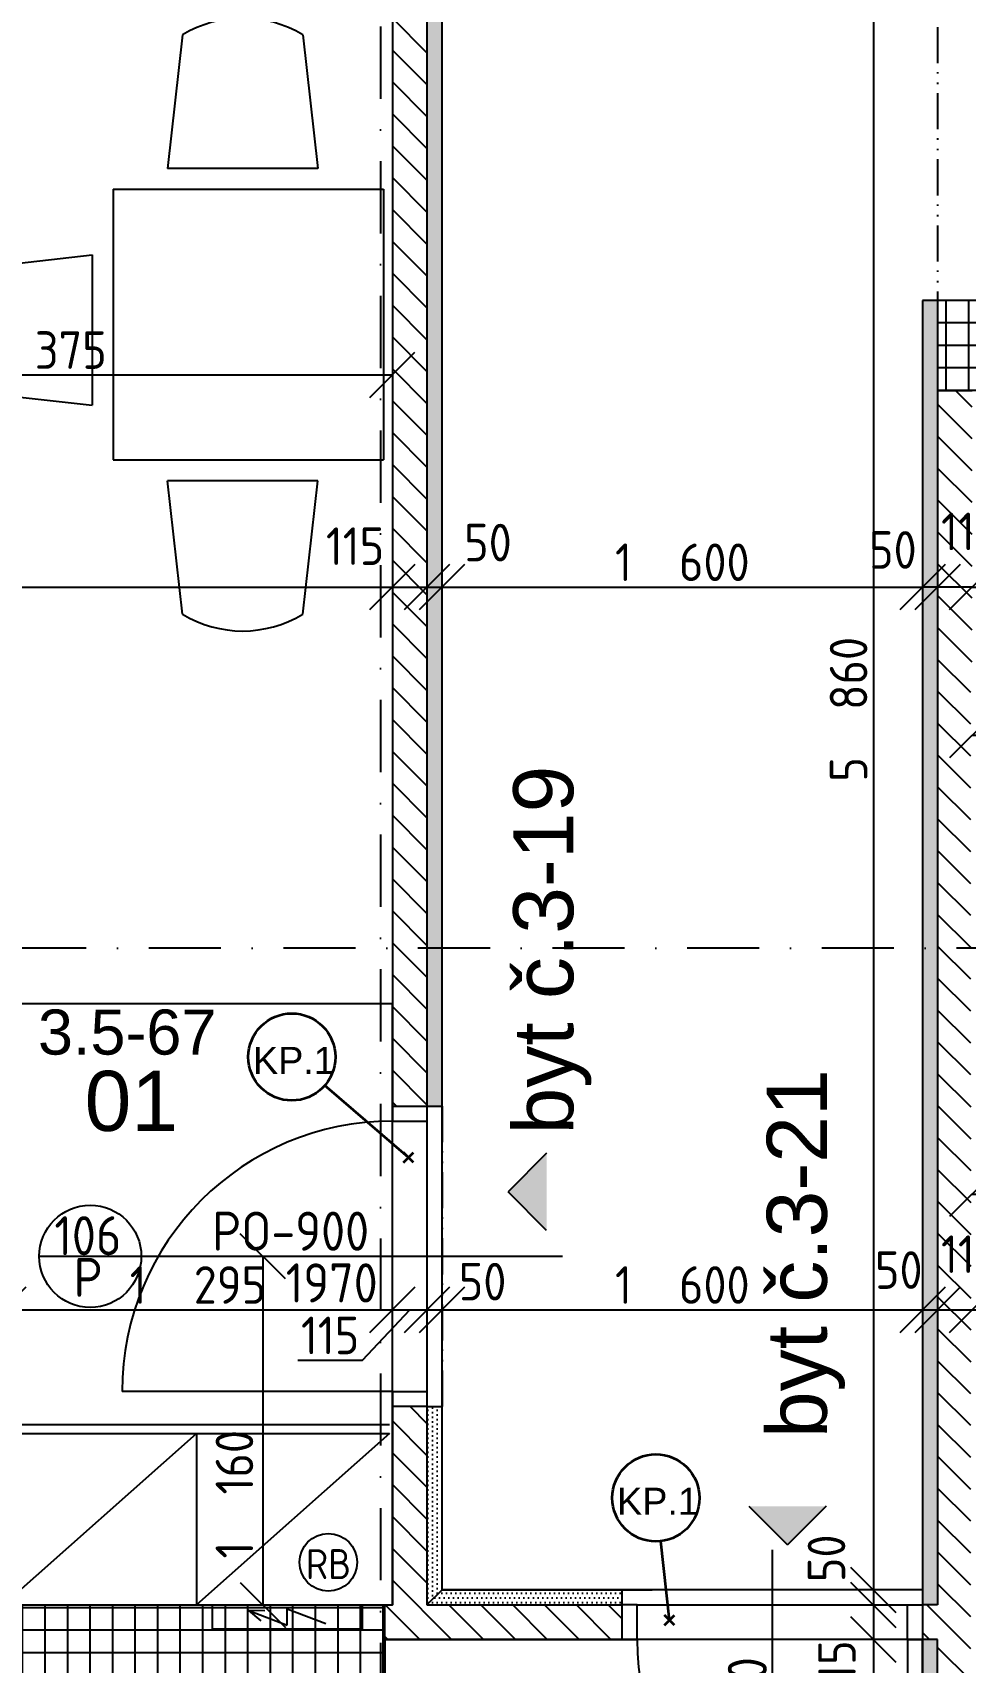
# Model space of a CAD drawing. Extents: x 4511820 to 5180432, y -1526536 to -944957.
# Drawn here: x 5146309 to 5149415, y -1121355 to -1115933 of the extents above; entities that cross this region are included whole.
import ezdxf

# ---------------------------------------------------------------- set-up
doc = ezdxf.new("R2010")
doc.units = 0
doc.header["$MEASUREMENT"] = 0
doc.linetypes.add('ACAD_ISO12W100', pattern=[22, 12, -3, 0.5, -3, 0.5, -3])
doc.linetypes.add('BODKOCIARKOVANA_3', pattern=[5.6, 3, -1.3, 0, -1.3])
doc.layers.get('0').update_dxf_attribs({"linetype": 'CONTINUOUS'})
doc.layers.get('Defpoints').update_dxf_attribs({"color": 61, "linetype": 'CONTINUOUS'})
for name, color, linetype in [('DVERE', 45, 'CONTINUOUS'), ('KÓTY', 4, 'CONTINUOUS'), ('MÚRY', 1, 'CONTINUOUS'), ('osi', 253, 'CONTINUOUS'), ('Plochy', 41, 'CONTINUOUS'), ('POPIS', 7, 'CONTINUOUS'), ('TENKÁ', 7, 'CONTINUOUS'), ('ZARIADENIE', 47, 'CONTINUOUS'), ('ZZ-elektro', 221, 'CONTINUOUS'), ('ŠRAFY', 82, 'CONTINUOUS')]:
    doc.layers.add(name, color=color, linetype=linetype)
doc.layers.add('preklady', color=74, linetype='CONTINUOUS', lineweight=35)
doc.styles.add('ARIAL', font='arial.ttf')
doc.styles.add('Style-Arial', font='arial.ttf')
doc.styles.add('STYLE1', font='isocp.shx')
doc.dimstyles.new('STANDARD-50', dxfattribs={"dimtxt": 125, "dimasz": 150, "dimexe": 10, "dimexo": 200, "dimgap": 20, "dimtad": 1, "dimdsep": 46, "dimlunit": 6, "dimtxsty": 'STYLE1', "dimblk1": 'OBLIQUE', "dimblk2": 'OBLIQUE', "dimsah": 1, "dimcen": 2.5, "dimse1": 1, "dimse2": 1, "dimadec": 0, "dimazin": 0, "dimtfac": 1, "dimtmove": 1, "dimatfit": 3, "dimldrblk": 'OBLIQUE', "dimfxl": 1, "dimtolj": 1, "dimtzin": 0, "dimarcsym": 0})
pattern_1 = [(90, (-3307273.674, 668852.734), (-75, 1e-14), []), (180, (-3307273.674, 668852.734), (-1e-14, -75), [])]
pattern_2 = [(135, (-2904913.184, 222662.926), (-53.0330086, -53.0330086), [])]

# ---------------------------------------------------------------- blocks, each defined once
blk = doc.blocks.new('_OBLIQUE')
at = {"color": 0, "linetype": 'ByBlock'}
blk.add_line((-0.5, -0.5), (0.5, 0.5), dxfattribs=at)
blk = doc.blocks.new('*D18023')
at = {"layer": 'Defpoints', "color": 0}
for p in [(5142982.5, -1117777.5), (5147507.5, -1117777.5), (5147507.5, -1117777.5)]:
    blk.add_point(p, dxfattribs=at)
at = {"layer": 'KÓTY', "color": 0, "lineweight": -2}
blk.add_line((5142982.5, -1117777.5), (5147507.5, -1117777.5), dxfattribs=at)
at = {"layer": 'KÓTY', "color": 0, "linetype": 'ByBlock', "lineweight": -2, "xscale": 150, "yscale": 150, "zscale": 150, "rotation": 180}
blk.add_blockref('_OBLIQUE', (5142982.5, -1117777.5), dxfattribs=at)
at = {"layer": 'KÓTY', "color": 0, "linetype": 'ByBlock', "lineweight": -2, "xscale": 150, "yscale": 150, "zscale": 150}
blk.add_blockref('_OBLIQUE', (5147507.5, -1117777.5), dxfattribs=at)
at = {"layer": 'KÓTY', "color": 0, "insert": (5145588, -1117675.5), "char_height": 125, "attachment_point": 5, "style": 'STYLE1'}
blk.add_mtext('\\A1;4ﾠ525', dxfattribs=at)
blk = doc.blocks.new('*D18024')
at = {"layer": 'Defpoints', "color": 0}
for p in [(5147507.5, -1117777.5), (5147622.5, -1117777.5), (5147622.5, -1117777.5)]:
    blk.add_point(p, dxfattribs=at)
at = {"layer": 'KÓTY', "color": 0, "lineweight": -2}
blk.add_line((5147507.5, -1117777.5), (5147622.5, -1117777.5), dxfattribs=at)
at = {"layer": 'KÓTY', "color": 0, "linetype": 'ByBlock', "lineweight": -2, "xscale": 150, "yscale": 150, "zscale": 150, "rotation": 180}
blk.add_blockref('_OBLIQUE', (5147507.5, -1117777.5), dxfattribs=at)
at = {"layer": 'KÓTY', "color": 0, "linetype": 'ByBlock', "lineweight": -2, "xscale": 150, "yscale": 150, "zscale": 150}
blk.add_blockref('_OBLIQUE', (5147622.5, -1117777.5), dxfattribs=at)
at = {"layer": 'KÓTY', "color": 0, "insert": (5147383, -1117641.5), "char_height": 125, "attachment_point": 5, "style": 'STYLE1'}
blk.add_mtext('\\A1;115', dxfattribs=at)
blk = doc.blocks.new('*D18025')
at = {"layer": 'Defpoints', "color": 0}
for p in [(5147622.5, -1117777.5), (5147672.5, -1117777.5), (5147672.5, -1117777.5)]:
    blk.add_point(p, dxfattribs=at)
at = {"layer": 'KÓTY', "color": 0, "lineweight": -2}
blk.add_line((5147622.5, -1117777.5), (5147672.5, -1117777.5), dxfattribs=at)
at = {"layer": 'KÓTY', "color": 0, "linetype": 'ByBlock', "lineweight": -2, "xscale": 150, "yscale": 150, "zscale": 150, "rotation": 180}
blk.add_blockref('_OBLIQUE', (5147622.5, -1117777.5), dxfattribs=at)
at = {"layer": 'KÓTY', "color": 0, "linetype": 'ByBlock', "lineweight": -2, "xscale": 150, "yscale": 150, "zscale": 150}
blk.add_blockref('_OBLIQUE', (5147672.5, -1117777.5), dxfattribs=at)
at = {"layer": 'KÓTY', "color": 0, "insert": (5147825.5, -1117629.5), "char_height": 125, "attachment_point": 5, "style": 'STYLE1'}
blk.add_mtext('\\A1;50', dxfattribs=at)
blk = doc.blocks.new('*D18026')
at = {"layer": 'Defpoints', "color": 0}
for p in [(5147672.5, -1117777.5), (5149272.5, -1117777.5), (5149272.5, -1117777.5)]:
    blk.add_point(p, dxfattribs=at)
at = {"layer": 'KÓTY', "color": 0, "lineweight": -2}
blk.add_line((5147672.5, -1117777.5), (5149272.5, -1117777.5), dxfattribs=at)
at = {"layer": 'KÓTY', "color": 0, "linetype": 'ByBlock', "lineweight": -2, "xscale": 150, "yscale": 150, "zscale": 150, "rotation": 180}
blk.add_blockref('_OBLIQUE', (5147672.5, -1117777.5), dxfattribs=at)
at = {"layer": 'KÓTY', "color": 0, "linetype": 'ByBlock', "lineweight": -2, "xscale": 150, "yscale": 150, "zscale": 150}
blk.add_blockref('_OBLIQUE', (5149272.5, -1117777.5), dxfattribs=at)
at = {"layer": 'KÓTY', "color": 0, "insert": (5148472.5, -1117695), "char_height": 125, "attachment_point": 5, "style": 'STYLE1'}
blk.add_mtext('\\A1;1ﾠ600', dxfattribs=at)
blk = doc.blocks.new('*D18028')
at = {"layer": 'Defpoints', "color": 0}
for p in [(5149437.5, -1117777.5), (5149822.5, -1117777.5), (5149822.5, -1117777.5)]:
    blk.add_point(p, dxfattribs=at)
at = {"layer": 'KÓTY', "color": 0, "lineweight": -2}
blk.add_line((5149437.5, -1117777.5), (5149822.5, -1117777.5), dxfattribs=at)
at = {"layer": 'KÓTY', "color": 0, "linetype": 'ByBlock', "lineweight": -2, "xscale": 150, "yscale": 150, "zscale": 150, "rotation": 180}
blk.add_blockref('_OBLIQUE', (5149437.5, -1117777.5), dxfattribs=at)
at = {"layer": 'KÓTY', "color": 0, "linetype": 'ByBlock', "lineweight": -2, "xscale": 150, "yscale": 150, "zscale": 150}
blk.add_blockref('_OBLIQUE', (5149822.5, -1117777.5), dxfattribs=at)
at = {"layer": 'KÓTY', "color": 0, "insert": (5149630, -1117695), "char_height": 125, "attachment_point": 5, "style": 'STYLE1'}
blk.add_mtext('\\A1;385', dxfattribs=at)
blk = doc.blocks.new('*D18073')
at = {"layer": 'Defpoints', "color": 0}
for p in [(5147507.5, -1120182.2), (5147507.5, -1120182.2), (5146212.5, -1120537.2)]:
    blk.add_point(p, dxfattribs=at)
at = {"layer": 'KÓTY', "color": 0, "lineweight": -2}
blk.add_line((5146212.5, -1120182.2), (5147507.5, -1120182.2), dxfattribs=at)
at = {"layer": 'KÓTY', "color": 0, "linetype": 'ByBlock', "lineweight": -2, "xscale": 150, "yscale": 150, "zscale": 150, "rotation": 180}
blk.add_blockref('_OBLIQUE', (5146212.5, -1120182.2), dxfattribs=at)
at = {"layer": 'KÓTY', "color": 0, "linetype": 'ByBlock', "lineweight": -2, "xscale": 150, "yscale": 150, "zscale": 150}
blk.add_blockref('_OBLIQUE', (5147507.5, -1120182.2), dxfattribs=at)
at = {"layer": 'KÓTY', "color": 0, "insert": (5146860, -1120099.6), "char_height": 125, "attachment_point": 5, "style": 'STYLE1'}
blk.add_mtext('\\A1;1ﾠ295', dxfattribs=at)
blk = doc.blocks.new('*D18074')
at = {"layer": 'Defpoints', "color": 0}
for p in [(5147507.5, -1120182.2), (5147622.5, -1120182.2), (5147622.5, -1120182.2)]:
    blk.add_point(p, dxfattribs=at)
at = {"layer": 'KÓTY', "color": 0, "lineweight": -2}
for p, q in [((5147407.5, -1120350), (5147565, -1120182.2)), ((5147507.5, -1120182.2), (5147622.5, -1120182.2)), ((5147192.5, -1120350), (5147407.5, -1120350))]:
    blk.add_line(p, q, dxfattribs=at)
at = {"layer": 'KÓTY', "color": 0, "linetype": 'ByBlock', "lineweight": -2, "xscale": 150, "yscale": 150, "zscale": 150, "rotation": 180}
blk.add_blockref('_OBLIQUE', (5147507.5, -1120182.2), dxfattribs=at)
at = {"layer": 'KÓTY', "color": 0, "linetype": 'ByBlock', "lineweight": -2, "xscale": 150, "yscale": 150, "zscale": 150}
blk.add_blockref('_OBLIQUE', (5147622.5, -1120182.2), dxfattribs=at)
at = {"layer": 'KÓTY', "color": 0, "insert": (5147300, -1120267.5), "char_height": 125, "attachment_point": 5, "style": 'STYLE1'}
blk.add_mtext('\\A1;115', dxfattribs=at)
blk = doc.blocks.new('*D18075')
at = {"layer": 'Defpoints', "color": 0}
for p in [(5147672.5, -1120132.2), (5147622.5, -1120182.2), (5147672.5, -1120182.2)]:
    blk.add_point(p, dxfattribs=at)
at = {"layer": 'KÓTY', "color": 0, "lineweight": -2}
blk.add_line((5147622.5, -1120182.2), (5147672.5, -1120182.2), dxfattribs=at)
at = {"layer": 'KÓTY', "color": 0, "linetype": 'ByBlock', "lineweight": -2, "xscale": 150, "yscale": 150, "zscale": 150, "rotation": 180}
blk.add_blockref('_OBLIQUE', (5147622.5, -1120182.2), dxfattribs=at)
at = {"layer": 'KÓTY', "color": 0, "linetype": 'ByBlock', "lineweight": -2, "xscale": 150, "yscale": 150, "zscale": 150}
blk.add_blockref('_OBLIQUE', (5147672.5, -1120182.2), dxfattribs=at)
at = {"layer": 'KÓTY', "color": 0, "insert": (5147807.5, -1120088.5), "char_height": 125, "attachment_point": 5, "style": 'STYLE1'}
blk.add_mtext('\\A1;50', dxfattribs=at)
blk = doc.blocks.new('*D18076')
at = {"layer": 'Defpoints', "color": 0}
for p in [(5147672.5, -1120132.2), (5149272.5, -1120132.2), (5149272.5, -1120182.2)]:
    blk.add_point(p, dxfattribs=at)
at = {"layer": 'KÓTY', "color": 0, "lineweight": -2}
blk.add_line((5147672.5, -1120182.2), (5149272.5, -1120182.2), dxfattribs=at)
at = {"layer": 'KÓTY', "color": 0, "linetype": 'ByBlock', "lineweight": -2, "xscale": 150, "yscale": 150, "zscale": 150, "rotation": 180}
blk.add_blockref('_OBLIQUE', (5147672.5, -1120182.2), dxfattribs=at)
at = {"layer": 'KÓTY', "color": 0, "linetype": 'ByBlock', "lineweight": -2, "xscale": 150, "yscale": 150, "zscale": 150}
blk.add_blockref('_OBLIQUE', (5149272.5, -1120182.2), dxfattribs=at)
at = {"layer": 'KÓTY', "color": 0, "insert": (5148472.5, -1120099.6), "char_height": 125, "attachment_point": 5, "style": 'STYLE1'}
blk.add_mtext('\\A1;1ﾠ600', dxfattribs=at)
blk = doc.blocks.new('*D18077')
at = {"layer": 'Defpoints', "color": 0}
for p in [(5149272.5, -1120182.2), (5149322.5, -1120182.2), (5149322.5, -1120182.2)]:
    blk.add_point(p, dxfattribs=at)
at = {"layer": 'KÓTY', "color": 0, "lineweight": -2}
blk.add_line((5149272.5, -1120182.2), (5149322.5, -1120182.2), dxfattribs=at)
at = {"layer": 'KÓTY', "color": 0, "linetype": 'ByBlock', "lineweight": -2, "xscale": 150, "yscale": 150, "zscale": 150, "rotation": 180}
blk.add_blockref('_OBLIQUE', (5149272.5, -1120182.2), dxfattribs=at)
at = {"layer": 'KÓTY', "color": 0, "linetype": 'ByBlock', "lineweight": -2, "xscale": 150, "yscale": 150, "zscale": 150}
blk.add_blockref('_OBLIQUE', (5149322.5, -1120182.2), dxfattribs=at)
at = {"layer": 'KÓTY', "color": 0, "insert": (5149193, -1120050), "char_height": 125, "attachment_point": 5, "style": 'STYLE1'}
blk.add_mtext('\\A1;50', dxfattribs=at)
blk = doc.blocks.new('*D18078')
at = {"layer": 'Defpoints', "color": 0}
for p in [(5149322.5, -1120182.2), (5149437.5, -1120182.2), (5149437.5, -1120309.2)]:
    blk.add_point(p, dxfattribs=at)
at = {"layer": 'KÓTY', "color": 0, "lineweight": -2}
blk.add_line((5149322.5, -1120182.2), (5149437.5, -1120182.2), dxfattribs=at)
at = {"layer": 'KÓTY', "color": 0, "linetype": 'ByBlock', "lineweight": -2, "xscale": 150, "yscale": 150, "zscale": 150, "rotation": 180}
blk.add_blockref('_OBLIQUE', (5149322.5, -1120182.2), dxfattribs=at)
at = {"layer": 'KÓTY', "color": 0, "linetype": 'ByBlock', "lineweight": -2, "xscale": 150, "yscale": 150, "zscale": 150}
blk.add_blockref('_OBLIQUE', (5149437.5, -1120182.2), dxfattribs=at)
at = {"layer": 'KÓTY', "color": 0, "insert": (5149430.8, -1119997.2), "char_height": 125, "attachment_point": 5, "style": 'STYLE1'}
blk.add_mtext('\\A1;115', dxfattribs=at)
blk = doc.blocks.new('*D18079')
at = {"layer": 'Defpoints', "color": 0}
for p in [(5151377.5, -1120182.2), (5149437.5, -1120309.2), (5151377.5, -1120309.2)]:
    blk.add_point(p, dxfattribs=at)
at = {"layer": 'KÓTY', "color": 0, "lineweight": -2}
blk.add_line((5149437.5, -1120182.2), (5151377.5, -1120182.2), dxfattribs=at)
at = {"layer": 'KÓTY', "color": 0, "linetype": 'ByBlock', "lineweight": -2, "xscale": 150, "yscale": 150, "zscale": 150, "rotation": 180}
blk.add_blockref('_OBLIQUE', (5149437.5, -1120182.2), dxfattribs=at)
at = {"layer": 'KÓTY', "color": 0, "linetype": 'ByBlock', "lineweight": -2, "xscale": 150, "yscale": 150, "zscale": 150}
blk.add_blockref('_OBLIQUE', (5151377.5, -1120182.2), dxfattribs=at)
at = {"layer": 'KÓTY', "color": 0, "insert": (5150407.5, -1120099.6), "char_height": 125, "attachment_point": 5, "style": 'STYLE1'}
blk.add_mtext('\\A1;1ﾠ940', dxfattribs=at)
blk = doc.blocks.new('*D18116')
at = {"layer": 'Defpoints', "color": 0}
for p in [(5147507.5, -1117071.5), (5145132.5, -1117254.2), (5147507.5, -1117254.2)]:
    blk.add_point(p, dxfattribs=at)
at = {"layer": 'KÓTY', "color": 0, "lineweight": -2}
blk.add_line((5145132.5, -1117071.5), (5147507.5, -1117071.5), dxfattribs=at)
at = {"layer": 'KÓTY', "color": 0, "linetype": 'ByBlock', "lineweight": -2, "xscale": 150, "yscale": 150, "zscale": 150, "rotation": 180}
blk.add_blockref('_OBLIQUE', (5145132.5, -1117071.5), dxfattribs=at)
at = {"layer": 'KÓTY', "color": 0, "linetype": 'ByBlock', "lineweight": -2, "xscale": 150, "yscale": 150, "zscale": 150}
blk.add_blockref('_OBLIQUE', (5147507.5, -1117071.5), dxfattribs=at)
at = {"layer": 'KÓTY', "color": 0, "insert": (5146320, -1116989), "char_height": 125, "attachment_point": 5, "style": 'STYLE1'}
blk.add_mtext('\\A1;2ﾠ375', dxfattribs=at)
blk = doc.blocks.new('*D18127')
at = {"layer": 'Defpoints', "color": 0}
for p in [(5148546, -1115254.2), (5148546, -1121114.2), (5149108.5, -1121114.2)]:
    blk.add_point(p, dxfattribs=at)
at = {"layer": 'KÓTY', "color": 0, "lineweight": -2}
blk.add_line((5149108.5, -1115254.2), (5149108.5, -1121114.2), dxfattribs=at)
at = {"layer": 'KÓTY', "color": 0, "linetype": 'ByBlock', "lineweight": -2, "xscale": 150, "yscale": 150, "zscale": 150}
for p, rotation in [((5149108.5, -1115254.2), 90), ((5149108.5, -1121114.2), 270)]:
    blk.add_blockref('_OBLIQUE', p, dxfattribs=dict(at, rotation=rotation))
at = {"layer": 'KÓTY', "color": 0, "insert": (5149026, -1118184.2), "char_height": 125, "attachment_point": 5, "rotation": 90, "style": 'STYLE1'}
blk.add_mtext('\\A1;5ﾠ860', dxfattribs=at)
blk = doc.blocks.new('*D18161')
at = {"layer": 'Defpoints', "color": 0}
for p in [(5149322.5, -1117777.5), (5149322.5, -1117777.5), (5149437.5, -1117777.5)]:
    blk.add_point(p, dxfattribs=at)
at = {"layer": 'KÓTY', "color": 0, "lineweight": -2}
blk.add_line((5149437.5, -1117777.5), (5149322.5, -1117777.5), dxfattribs=at)
at = {"layer": 'KÓTY', "color": 0, "linetype": 'ByBlock', "lineweight": -2, "xscale": 150, "yscale": 150, "zscale": 150, "rotation": 180}
blk.add_blockref('_OBLIQUE', (5149322.5, -1117777.5), dxfattribs=at)
at = {"layer": 'KÓTY', "color": 0, "linetype": 'ByBlock', "lineweight": -2, "xscale": 150, "yscale": 150, "zscale": 150}
blk.add_blockref('_OBLIQUE', (5149437.5, -1117777.5), dxfattribs=at)
at = {"layer": 'KÓTY', "color": 0, "insert": (5149430.8, -1117592.5), "char_height": 125, "attachment_point": 5, "style": 'STYLE1'}
blk.add_mtext('\\A1;115', dxfattribs=at)
blk = doc.blocks.new('*D18162')
at = {"layer": 'Defpoints', "color": 0}
for p in [(5149272.5, -1117777.5), (5149272.5, -1117777.5), (5149322.5, -1117777.5)]:
    blk.add_point(p, dxfattribs=at)
at = {"layer": 'KÓTY', "color": 0, "lineweight": -2}
blk.add_line((5149322.5, -1117777.5), (5149272.5, -1117777.5), dxfattribs=at)
at = {"layer": 'KÓTY', "color": 0, "linetype": 'ByBlock', "lineweight": -2, "xscale": 150, "yscale": 150, "zscale": 150, "rotation": 180}
blk.add_blockref('_OBLIQUE', (5149272.5, -1117777.5), dxfattribs=at)
at = {"layer": 'KÓTY', "color": 0, "linetype": 'ByBlock', "lineweight": -2, "xscale": 150, "yscale": 150, "zscale": 150}
blk.add_blockref('_OBLIQUE', (5149322.5, -1117777.5), dxfattribs=at)
at = {"layer": 'KÓTY', "color": 0, "insert": (5149173.5, -1117654), "char_height": 125, "attachment_point": 5, "style": 'STYLE1'}
blk.add_mtext('\\A1;50', dxfattribs=at)
blk = doc.blocks.new('*D18192')
at = {"layer": 'Defpoints', "color": 0}
for p in [(5148546, -1121114.2), (5148546, -1121164.2), (5149108.5, -1121164.2)]:
    blk.add_point(p, dxfattribs=at)
at = {"layer": 'KÓTY', "color": 0, "lineweight": -2}
blk.add_line((5149108.5, -1121114.2), (5149108.5, -1121164.2), dxfattribs=at)
at = {"layer": 'KÓTY', "color": 0, "linetype": 'ByBlock', "lineweight": -2, "xscale": 150, "yscale": 150, "zscale": 150}
for p, rotation in [((5149108.5, -1121114.2), 90), ((5149108.5, -1121164.2), 270)]:
    blk.add_blockref('_OBLIQUE', p, dxfattribs=dict(at, rotation=rotation))
at = {"layer": 'KÓTY', "color": 0, "insert": (5148952.5, -1121009), "char_height": 125, "attachment_point": 5, "rotation": 90, "style": 'STYLE1'}
blk.add_mtext('\\A1;50', dxfattribs=at)
blk = doc.blocks.new('*D18193')
at = {"layer": 'Defpoints', "color": 0}
for p in [(5148546, -1121164.2), (5149108.5, -1121279.2), (5149108.5, -1121279.2)]:
    blk.add_point(p, dxfattribs=at)
at = {"layer": 'KÓTY', "color": 0, "lineweight": -2}
blk.add_line((5149108.5, -1121164.2), (5149108.5, -1121279.2), dxfattribs=at)
at = {"layer": 'KÓTY', "color": 0, "linetype": 'ByBlock', "lineweight": -2, "xscale": 150, "yscale": 150, "zscale": 150}
for p, rotation in [((5149108.5, -1121164.2), 90), ((5149108.5, -1121279.2), 270)]:
    blk.add_blockref('_OBLIQUE', p, dxfattribs=dict(at, rotation=rotation))
at = {"layer": 'KÓTY', "color": 0, "insert": (5148987.5, -1121379), "char_height": 125, "attachment_point": 5, "rotation": 90, "style": 'STYLE1'}
blk.add_mtext('\\A1;115', dxfattribs=at)
blk = doc.blocks.new('*D18194')
at = {"layer": 'Defpoints', "color": 0}
for p in [(5149108.5, -1121279.2), (5149106, -1123464.2), (5149108.5, -1123464.2)]:
    blk.add_point(p, dxfattribs=at)
at = {"layer": 'KÓTY', "color": 0, "lineweight": -2}
blk.add_line((5149108.5, -1121279.2), (5149108.5, -1123464.2), dxfattribs=at)
at = {"layer": 'KÓTY', "color": 0, "linetype": 'ByBlock', "lineweight": -2, "xscale": 150, "yscale": 150, "zscale": 150}
for p, rotation in [((5149108.5, -1121279.2), 90), ((5149108.5, -1123464.2), 270)]:
    blk.add_blockref('_OBLIQUE', p, dxfattribs=dict(at, rotation=rotation))
at = {"layer": 'KÓTY', "color": 0, "insert": (5149026, -1122371.7), "char_height": 125, "attachment_point": 5, "rotation": 90, "style": 'STYLE1'}
blk.add_mtext('\\A1;2ﾠ185', dxfattribs=at)
blk = doc.blocks.new('*D18275')
at = {"layer": 'Defpoints', "color": 0}
for p in [(5149552.5, -1119797), (5149437.5, -1119993.7), (5149552.5, -1119993.7)]:
    blk.add_point(p, dxfattribs=at)
at = {"layer": 'KÓTY', "color": 0, "lineweight": -2}
blk.add_line((5149437.5, -1119797), (5149552.5, -1119797), dxfattribs=at)
at = {"layer": 'KÓTY', "color": 0, "linetype": 'ByBlock', "lineweight": -2, "xscale": 150, "yscale": 150, "zscale": 150, "rotation": 180}
blk.add_blockref('_OBLIQUE', (5149437.5, -1119797), dxfattribs=at)
at = {"layer": 'KÓTY', "color": 0, "linetype": 'ByBlock', "lineweight": -2, "xscale": 150, "yscale": 150, "zscale": 150}
blk.add_blockref('_OBLIQUE', (5149552.5, -1119797), dxfattribs=at)
at = {"layer": 'KÓTY', "color": 0, "insert": (5149703, -1119781.5), "char_height": 125, "attachment_point": 5, "style": 'STYLE1'}
blk.add_mtext('\\A1;115', dxfattribs=at)
blk = doc.blocks.new('*D24092')
at = {"layer": 'Defpoints', "color": 0}
for p in [(5149437.5, -1118074.2), (5149937.5, -1118074.2), (5149937.5, -1118270.5)]:
    blk.add_point(p, dxfattribs=at)
at = {"layer": 'KÓTY', "color": 0, "lineweight": -2}
blk.add_line((5149437.5, -1118270.5), (5149937.5, -1118270.5), dxfattribs=at)
at = {"layer": 'KÓTY', "color": 0, "linetype": 'ByBlock', "lineweight": -2, "xscale": 150, "yscale": 150, "zscale": 150, "rotation": 180}
blk.add_blockref('_OBLIQUE', (5149437.5, -1118270.5), dxfattribs=at)
at = {"layer": 'KÓTY', "color": 0, "linetype": 'ByBlock', "lineweight": -2, "xscale": 150, "yscale": 150, "zscale": 150}
blk.add_blockref('_OBLIQUE', (5149937.5, -1118270.5), dxfattribs=at)
at = {"layer": 'KÓTY', "color": 0, "insert": (5149746.5, -1118196.5), "char_height": 125, "attachment_point": 5, "style": 'STYLE1'}
blk.add_mtext('\\A1;500', dxfattribs=at)
blk = doc.blocks.new('*D31540')
at = {"layer": 'Defpoints', "color": 0}
for p in [(5146671.5, -1120004.2), (5146671.5, -1121164.2), (5147076, -1121164.2)]:
    blk.add_point(p, dxfattribs=at)
at = {"layer": 'KÓTY', "color": 0, "lineweight": -2}
blk.add_line((5147076, -1120004.2), (5147076, -1121164.2), dxfattribs=at)
at = {"layer": 'KÓTY', "color": 0, "linetype": 'ByBlock', "lineweight": -2, "xscale": 150, "yscale": 150, "zscale": 150}
for p, rotation in [((5147076, -1120004.2), 90), ((5147076, -1121164.2), 270)]:
    blk.add_blockref('_OBLIQUE', p, dxfattribs=dict(at, rotation=rotation))
at = {"layer": 'KÓTY', "color": 0, "insert": (5146981.5, -1120796), "char_height": 125, "attachment_point": 5, "rotation": 90, "style": 'STYLE1'}
blk.add_mtext('\\A1;1ﾠ160', dxfattribs=at)

msp = doc.modelspace()

# ---------------------------------------------------------------- hatches: boundary and pattern name
at = {"layer": 'TENKÁ'}
h = msp.add_hatch(color=256, dxfattribs=at)
h.dxf.hatch_style = 1
h.paths.add_polyline_path([(5148020.91, -1119661.281), (5148020.91, -1119918.102), (5147892.5, -1119789.691)])
h = msp.add_hatch(color=256, dxfattribs=at)
h.dxf.hatch_style = 1
h.paths.add_polyline_path([(5148694.09, -1120835.781), (5148950.91, -1120835.781), (5148822.5, -1120964.191)])
at = {"layer": 'ŠRAFY', "ltscale": 0.25}
h = msp.add_hatch(dxfattribs=at)
h.set_pattern_fill('ANSI37', color=256, scale=600, angle=45)
h.set_pattern_definition(pattern_1)
h.paths.add_polyline_path([(5147482.5, -1121279.191), (5147482.5, -1121164.191), (5146212.5, -1121164.191), (5146097.5, -1121164.191), (5145097.5, -1121164.191), (5144982.5, -1121164.191), (5142982.5, -1121164.191), (5142982.5, -1119429.191), (5142982.5, -1119314.191), (5142982.5, -1118304.191), (5142982.5, -1118164.191), (5142982.5, -1110544.191), (5142682.5, -1110544.191), (5142682.5, -1114579.191), (5142682.5, -1114694.191), (5142682.5, -1115694.191), (5142682.5, -1115809.191), (5142682.5, -1118059.191), (5142682.5, -1118174.191), (5142682.5, -1123464.191), (5142982.5, -1123464.191), (5142982.5, -1121464.191), (5147232.5, -1121464.191), (5147482.5, -1121464.191)])
h = msp.add_hatch(dxfattribs=at)
h.set_pattern_fill('ANSI31', color=256, scale=600, angle=90, style=0)
h.set_pattern_definition(pattern_2)
h.paths.add_polyline_path([(5147507.5, -1115254.191), (5147507.5, -1119504.191), (5147622.5, -1119504.191), (5147622.5, -1115254.191)])
at = {"layer": 'ŠRAFY'}
h = msp.add_hatch(dxfattribs=at)
h.set_pattern_fill('DOTS', color=256, scale=250, angle=90)
h.paths.add_polyline_path([(5147672.5, -1119504.191), (5147672.5, -1115254.191), (5147622.5, -1115254.191), (5147622.5, -1119504.191)])
h = msp.add_hatch(dxfattribs=at)
h.set_pattern_fill('DOTS', color=256, scale=250, angle=90)
h.paths.add_polyline_path([(5149272.5, -1116824.191), (5149272.5, -1121164.191), (5149322.5, -1121164.191), (5149322.5, -1116824.191)])
at = {"layer": 'ŠRAFY', "ltscale": 0.25}
h = msp.add_hatch(dxfattribs=at)
h.set_pattern_fill('ANSI37', color=256, scale=600, angle=45)
h.set_pattern_definition(pattern_1)
h.paths.add_polyline_path([(5149322.5, -1117124.191), (5149437.5, -1117124.191), (5149822.5, -1117124.191), (5149937.5, -1117124.191), (5151377.5, -1117124.191), (5151492.5, -1117124.191), (5151492.5, -1116939.191), (5151492.5, -1116824.191), (5149322.5, -1116824.191)])
h = msp.add_hatch(dxfattribs=at)
h.set_pattern_fill('ANSI31', color=256, scale=600, angle=90, style=0)
h.set_pattern_definition(pattern_2)
h.paths.add_polyline_path([(5149432.5, -1123464.191), (5149432.5, -1120449.191), (5149432.5, -1120309.191), (5149432.5, -1118074.191), (5149437.5, -1118074.191), (5149437.5, -1117959.191), (5149437.5, -1117124.191), (5149322.5, -1117124.191), (5149322.5, -1121164.191), (5149272.5, -1121164.191), (5149272.5, -1121279.191), (5149322.5, -1121279.191), (5149322.5, -1123464.191)])
h = msp.add_hatch(dxfattribs=at)
h.set_pattern_fill('ANSI31', color=256, scale=600, angle=90, style=0)
h.set_pattern_definition(pattern_2)
h.paths.add_polyline_path([(5147507.5, -1120504.191), (5147507.5, -1121164.191), (5147482.5, -1121164.191), (5147482.5, -1121279.191), (5148272.5, -1121279.191), (5148272.5, -1121164.191), (5147622.5, -1121164.191), (5147622.5, -1120504.191)])
at = {"layer": 'ŠRAFY'}
h = msp.add_hatch(dxfattribs=at)
h.set_pattern_fill('DOTS', color=256, scale=250, angle=90)
h.paths.add_polyline_path([(5147672.5, -1121114.191), (5147672.5, -1120504.191), (5147622.5, -1120504.191), (5147622.5, -1121164.191)])
h = msp.add_hatch(dxfattribs=at)
h.set_pattern_fill('DOTS', color=256, scale=250)
h.paths.add_polyline_path([(5148272.5, -1121114.191), (5147672.5, -1121114.191), (5147622.5, -1121164.191), (5148272.5, -1121164.191)])
h = msp.add_hatch(dxfattribs=at)
h.set_pattern_fill('DOTS', color=256, scale=250, angle=90)
h.paths.add_polyline_path([(5149322.5, -1121279.191), (5149272.5, -1121279.191), (5149272.5, -1123464.191), (5149277.5, -1123464.191), (5149322.5, -1123464.191)])

# ---------------------------------------------------------------- linework, layer by layer
at = {"layer": 'Defpoints'}
msp.add_line((5147672.5, -1121114.191), (5147622.5, -1121164.191), dxfattribs=at)
at = {"layer": 'DVERE'}
for p, q in [((5147507.5, -1120454.191), (5147507.5, -1119554.191)), ((5147622.5, -1119554.191), (5147622.5, -1120454.191)), ((5147507.5, -1120454.191), (5146607.5, -1120454.191)), ((5148322.5, -1121164.191), (5149222.5, -1121164.191)), ((5149222.5, -1121279.191), (5148322.5, -1121279.191)), ((5149222.5, -1121279.191), (5149222.5, -1122179.191))]:
    msp.add_line(p, q, dxfattribs=at)
at = {"layer": 'DVERE', "ltscale": 0.25}
for p, q in [((5146331.5, -1120004.191), (5146671.5, -1120004.191)), ((5146671.5, -1120004.191), (5148074.156, -1120004.191)), ((5148772.5, -1122320.191), (5148772.5, -1120981.33))]:
    msp.add_line(p, q, dxfattribs=at)
msp.add_circle((5146501.5, -1120004.191), 170, dxfattribs=at)
at = {"layer": 'DVERE'}
for centre, start, end in [((5147507.5, -1120454.191), 90, 180), ((5149222.5, -1121279.191), 180, 270)]:
    msp.add_arc(centre, 900, start, end, dxfattribs=at)
at = {"layer": 'MÚRY'}
for p, q in [((5147507.5, -1115254.191), (5147507.5, -1119554.191)), ((5147672.5, -1119504.191), (5147672.5, -1115254.191)), ((5149272.5, -1116824.191), (5149272.5, -1121164.191)), ((5151542.5, -1116824.191), (5149272.5, -1116824.191)), ((5147622.5, -1119504.191), (5147672.5, -1119504.191)), ((5147622.5, -1119504.191), (5147622.5, -1119554.191)), ((5147507.5, -1119554.191), (5147622.5, -1119554.191)), ((5147507.5, -1120454.191), (5147507.5, -1121164.191)), ((5147507.5, -1120454.191), (5147622.5, -1120454.191)), ((5147622.5, -1120454.191), (5147622.5, -1120504.191)), ((5147622.5, -1120504.191), (5147672.5, -1120504.191)), ((5147672.5, -1121114.191), (5147672.5, -1120504.191)), ((5147672.5, -1121114.191), (5148372.5, -1121114.191)), ((5148272.5, -1121164.191), (5148272.5, -1121114.191)), ((5148322.5, -1121164.191), (5148272.5, -1121164.191)), ((5148322.5, -1121279.191), (5148322.5, -1121164.191)), ((5149222.5, -1121279.191), (5149222.5, -1121164.191)), ((5149222.5, -1121164.191), (5149272.5, -1121164.191)), ((5147482.5, -1121279.191), (5148322.5, -1121279.191)), ((5147482.5, -1121279.191), (5147482.5, -1123464.191)), ((5149222.5, -1121279.191), (5149272.5, -1121279.191)), ((5149272.5, -1121279.191), (5149272.5, -1123464.191))]:
    msp.add_line(p, q, dxfattribs=at)
at = {"layer": 'MÚRY', "ltscale": 0.25}
msp.add_line((5146212.5, -1121164.191), (5147507.5, -1121164.191), dxfattribs=at)
at = {"layer": 'osi', "linetype": 'BODKOCIARKOVANA_3', "ltscale": 80}
for p, q in [((5147467.5, -1109191.097), (5147467.5, -1141119)), ((5157242.5, -1118979.191), (5093572.5, -1118979.191))]:
    msp.add_line(p, q, dxfattribs=at)
at = {"layer": 'Plochy'}
for points in [[(5142982.5, -1110544.191), (5145997.5, -1110544.191), (5145997.5, -1115254.191), (5147452.5, -1115254.191), (5147507.5, -1115254.191), (5147507.5, -1119164.191), (5145097.5, -1119164.191), (5145097.5, -1118164.191), (5142982.5, -1118164.191)], [(5149272.5, -1116824.191), (5149272.5, -1121114.191), (5147672.5, -1121114.191), (5147672.5, -1115254.191), (5149622.5, -1115254.191), (5149622.5, -1113604.191), (5151922.5, -1113604.191), (5151922.5, -1113794.191), (5152122.5, -1113794.191), (5152122.5, -1112494.191), (5153922.5, -1112494.191), (5153922.5, -1110544.191), (5155902.5, -1110544.191), (5155902.5, -1114824.191), (5153787.5, -1114824.191), (5153787.5, -1116824.191)], [(5147507.5, -1119164.191), (5146212.5, -1119164.191), (5146212.5, -1121164.191), (5147507.5, -1121164.191)], [(5149272.5, -1121279.191), (5147482.5, -1121279.191), (5147482.5, -1123464.191), (5149272.5, -1123464.191)]]:
    msp.add_lwpolyline(points, close=True, dxfattribs=at)
at = {"layer": 'preklady'}
for p, q in [((5147561.001, -1119675.501), (5147282.382, -1119435.609)), ((5147544.383, -1119692.117), (5147577.617, -1119658.883)), ((5147577.618, -1119692.118), (5147544.384, -1119658.884)), ((5148430.001, -1121214.501), (5148400.63, -1120952.1)), ((5148413.383, -1121231.117), (5148446.617, -1121197.883)), ((5148446.618, -1121231.118), (5148413.384, -1121197.884))]:
    msp.add_line(p, q, dxfattribs=at)
at = {"layer": 'preklady', "ltscale": 0.25}
for centre in [(5147172.5, -1119341), (5148384.5, -1120808)]:
    msp.add_circle(centre, 145, dxfattribs=at)
at = {"layer": 'TENKÁ'}
for p, q in [((5147622.5, -1115254.191), (5147622.5, -1119504.191)), ((5149322.5, -1116824.191), (5149322.5, -1121164.191)), ((5149437.5, -1117124.191), (5149322.5, -1117124.191)), ((5147507.5, -1119504.191), (5147622.5, -1119504.191)), ((5148020.91, -1119661.281), (5147892.5, -1119789.691)), ((5148020.91, -1119918.102), (5147892.5, -1119789.691)), ((5147622.5, -1120439.191), (5147622.5, -1121164.191)), ((5147622.5, -1120504.191), (5147507.5, -1120504.191)), ((5148694.09, -1120835.781), (5148822.5, -1120964.191)), ((5148950.91, -1120835.781), (5148822.5, -1120964.191)), ((5147482.5, -1121279.191), (5147482.5, -1121164.191)), ((5147622.5, -1121164.191), (5148272.5, -1121164.191)), ((5148272.5, -1121279.191), (5148272.5, -1121164.191)), ((5149272.5, -1121164.191), (5149272.5, -1121279.191)), ((5149322.5, -1121164.191), (5149272.5, -1121164.191)), ((5149322.5, -1121279.191), (5149272.5, -1121279.191)), ((5149322.5, -1123464.191), (5149322.5, -1121279.191))]:
    msp.add_line(p, q, dxfattribs=at)
at = {"layer": 'TENKÁ', "linetype": 'ACAD_ISO12W100', "ltscale": 10}
for p, q in [((5149322.5, -1115254.191), (5149322.5, -1116824.191)), ((5147672.5, -1119504.191), (5147672.5, -1120504.191)), ((5149272.5, -1121114.191), (5148272.5, -1121114.191))]:
    msp.add_line(p, q, dxfattribs=at)
at = {"layer": 'ZARIADENIE', "color": 45, "ltscale": 0.25}
for p, q in [((5146808.997, -1115940.455), (5146758.997, -1116384.583)), ((5147208.997, -1115940.455), (5147258.997, -1116384.583)), ((5147258.997, -1116384.583), (5146758.997, -1116384.583)), ((5146577.5, -1116454.191), (5147477.5, -1116454.191)), ((5146577.5, -1116454.191), (5146577.5, -1117354.191)), ((5147477.5, -1116454.191), (5147477.5, -1117354.191)), ((5146063.764, -1116722.695), (5146507.892, -1116672.695)), ((5146507.892, -1116672.695), (5146507.892, -1117172.695)), ((5146063.764, -1117122.695), (5146507.892, -1117172.695)), ((5146577.5, -1117354.191), (5147477.5, -1117354.191)), ((5146808.997, -1117867.928), (5146758.997, -1117423.8)), ((5147258.997, -1117423.8), (5146758.997, -1117423.8)), ((5147208.997, -1117867.928), (5147258.997, -1117423.8))]:
    msp.add_line(p, q, dxfattribs=at)
at = {"layer": 'ZARIADENIE'}
for p, q in [((5146212.5, -1120564.191), (5147497.5, -1120564.191)), ((5146212.5, -1120594.191), (5147497.5, -1120594.191)), ((5146212.5, -1121164.191), (5146855, -1120594.191)), ((5146855, -1120594.191), (5146855, -1121164.191)), ((5147497.5, -1120594.191), (5146855, -1121164.191))]:
    msp.add_line(p, q, dxfattribs=at)
at = {"layer": 'ZARIADENIE', "color": 45, "ltscale": 0.25}
for centre, start, end in [((5147008.997, -1116270.478), 58.783386, 121.216614), ((5147008.997, -1117537.904), 238.783386, 301.216614)]:
    msp.add_arc(centre, 385.896, start, end, dxfattribs=at)
at = {"layer": 'ZZ-elektro'}
for p, q in [((5146907.5, -1121164.191), (5146907.5, -1121244.191)), ((5147157.5, -1121231.074), (5147157.5, -1121177.361)), ((5147157.5, -1121177.361), (5147285.993, -1121225.645)), ((5147407.5, -1121244.191), (5147407.5, -1121164.191)), ((5147029.007, -1121182.79), (5147157.5, -1121231.074)), ((5147082.313, -1121184.113), (5147029.007, -1121182.79)), ((5147069.993, -1121216.899), (5147029.007, -1121182.79)), ((5146907.5, -1121244.191), (5147407.5, -1121244.191))]:
    msp.add_line(p, q, dxfattribs=at)
msp.add_circle((5147294.02, -1121022.191), 96, dxfattribs=at)

# ---------------------------------------------------------------- texts
at = {"layer": 'DVERE', "style": 'STYLE1'}
for s, p in [('106', (5146381.97, -1120000.691)), ('P', (5146446.47, -1120139.328))]:
    msp.add_text(s, height=130, dxfattribs=at).set_placement(p)
at = {"layer": 'POPIS', "color": 47, "ltscale": 0.25, "style": 'Style-Arial'}
for s, p in [('byt č.3-19', (5148109.572, -1119598.736)), ('byt č.3-21', (5148953.649, -1120608.865))]:
    msp.add_text(s, height=200, rotation=90, dxfattribs=at).set_placement(p)
at = {"layer": 'POPIS', "lineweight": 40, "ltscale": 0.25, "style": 'ARIAL'}
for s, height, p in [('3.5-67', 150, (5146327.411, -1119333.079)), ('01', 200, (5146482.811, -1119587.098))]:
    msp.add_text(s, height=height, dxfattribs=at).set_placement(p)
at = {"layer": 'preklady', "linetype": 'Continuous', "lineweight": 20, "style": 'ARIAL'}
for p in [(5147043.236, -1119397.257), (5148255.236, -1120864.257)]:
    msp.add_text('KP.1', height=90, dxfattribs=at).set_placement(p)
at = {"layer": 'TENKÁ', "linetype": 'Continuous', "style": 'STYLE1'}
for s, p in [('PO-900', (5146907.68, -1119985.608)), ('1970', (5147152.311, -1120157.716))]:
    msp.add_text(s, height=130, dxfattribs=at).set_placement(p)
msp.add_text('PO-900', height=130, rotation=90, dxfattribs=at).set_placement((5148753.917, -1121859.763))
at = {"layer": 'ZZ-elektro', "style": 'STYLE1'}
msp.add_text('RB', height=100, dxfattribs=at).set_placement((5147219.392, -1121078.391))

# ---------------------------------------------------------------- dimensions: what is measured, and where the dimension line sits
at = {"layer": 'KÓTY'}
for base, p1, p2, picture, middle in [((5149108.5, -1121114.191), (5148546, -1115254.191), (5148546, -1121114.191), '*D18127', (5149025.957, -1118184.191)), ((5149108.5, -1123464.191), (5149108.5, -1121279.191), (5149106, -1123464.191), '*D18194', (5149025.957, -1122371.691))]:
    dim = msp.add_linear_dim(base=base, p1=p1, p2=p2, angle=90, dimstyle='STANDARD-50', dxfattribs=at)
    dim.commit()
    dim.dimension.update_dxf_attribs({"geometry": picture, "text_midpoint": middle})
for base, p1, p2, picture, middle in [((5147507.5, -1117071.5), (5145132.5, -1117254.191), (5147507.5, -1117254.191), '*D18116', (5146320, -1116988.957)), ((5149322.5, -1117777.5), (5149437.5, -1117777.5), (5149322.5, -1117777.5), '*D18161', (5149430.75, -1117592.5)), ((5149272.5, -1117777.5), (5147672.5, -1117777.5), (5149272.5, -1117777.5), '*D18026', (5148472.5, -1117694.957)), ((5149822.5, -1117777.5), (5149437.5, -1117777.5), (5149822.5, -1117777.5), '*D18028', (5149630, -1117695)), ((5149437.5, -1120182.192), (5149322.5, -1120182.192), (5149437.5, -1120309.191), '*D18078', (5149430.75, -1119997.192)), ((5147507.5, -1120182.192), (5146212.5, -1120537.191), (5147507.5, -1120182.192), '*D18073', (5146860, -1120099.65)), ((5149272.5, -1120182.192), (5147672.5, -1120132.192), (5149272.5, -1120132.192), '*D18076', (5148472.5, -1120099.65)), ((5151377.5, -1120182.192), (5149437.5, -1120309.191), (5151377.5, -1120309.191), '*D18079', (5150407.5, -1120099.65))]:
    dim = msp.add_linear_dim(base=base, p1=p1, p2=p2, dimstyle='STANDARD-50', dxfattribs=at)
    dim.commit()
    dim.dimension.update_dxf_attribs({"geometry": picture, "text_midpoint": middle})
for base, p1, p2, picture, middle in [((5147507.5, -1117777.5), (5142982.5, -1117777.5), (5147507.5, -1117777.5), '*D18023', (5145588, -1117758)), ((5147622.5, -1117777.5), (5147507.5, -1117777.5), (5147622.5, -1117777.5), '*D18024', (5147383, -1117724)), ((5147672.5, -1117777.5), (5147622.5, -1117777.5), (5147672.5, -1117777.5), '*D18025', (5147825.5, -1117712)), ((5149272.5, -1117777.5), (5149322.5, -1117777.5), (5149272.5, -1117777.5), '*D18162', (5149173.5, -1117736.5)), ((5149937.5, -1118270.5), (5149437.5, -1118074.191), (5149937.5, -1118074.191), '*D24092', (5149746.5, -1118279)), ((5149552.5, -1119797), (5149437.5, -1119993.691), (5149552.5, -1119993.691), '*D18275', (5149703, -1119864)), ((5149322.5, -1120182.192), (5149272.5, -1120182.192), (5149322.5, -1120182.192), '*D18077', (5149193, -1120132.5)), ((5147672.5, -1120182.192), (5147622.5, -1120182.192), (5147672.5, -1120132.192), '*D18075', (5147807.5, -1120171)), ((5147622.5, -1120182.192), (5147507.5, -1120182.192), (5147622.5, -1120182.192), '*D18074', (5147387.5, -1120350))]:
    dim = msp.add_linear_dim(base=base, p1=p1, p2=p2, dimstyle='STANDARD-50', dxfattribs=at)
    dim.commit()
    dim.dimension.update_dxf_attribs({"geometry": picture, "text_midpoint": middle, "dimtype": 160})
dim = msp.add_linear_dim(base=(5147076, -1121164.191), p1=(5146671.5, -1120004.191), p2=(5146671.5, -1121164.191), angle=90, dimstyle='STANDARD-50', override={"dimtxsty": 'STYLE1', "dimldrblk": 'OBLIQUE'}, dxfattribs=at)
dim.commit()
dim.dimension.update_dxf_attribs({"geometry": '*D31540', "text_midpoint": (5147064, -1120796), "dimtype": 160})
for base, p1, p2, picture, middle in [((5149108.5, -1121164.191), (5148546, -1121114.191), (5148546, -1121164.191), '*D18192', (5149035, -1121009)), ((5149108.5, -1121279.191), (5148546, -1121164.191), (5149108.5, -1121279.191), '*D18193', (5149070, -1121379))]:
    dim = msp.add_linear_dim(base=base, p1=p1, p2=p2, angle=90, dimstyle='STANDARD-50', dxfattribs=at)
    dim.commit()
    dim.dimension.update_dxf_attribs({"geometry": picture, "text_midpoint": middle, "dimtype": 160})

doc.saveas('drawing.dxf')
